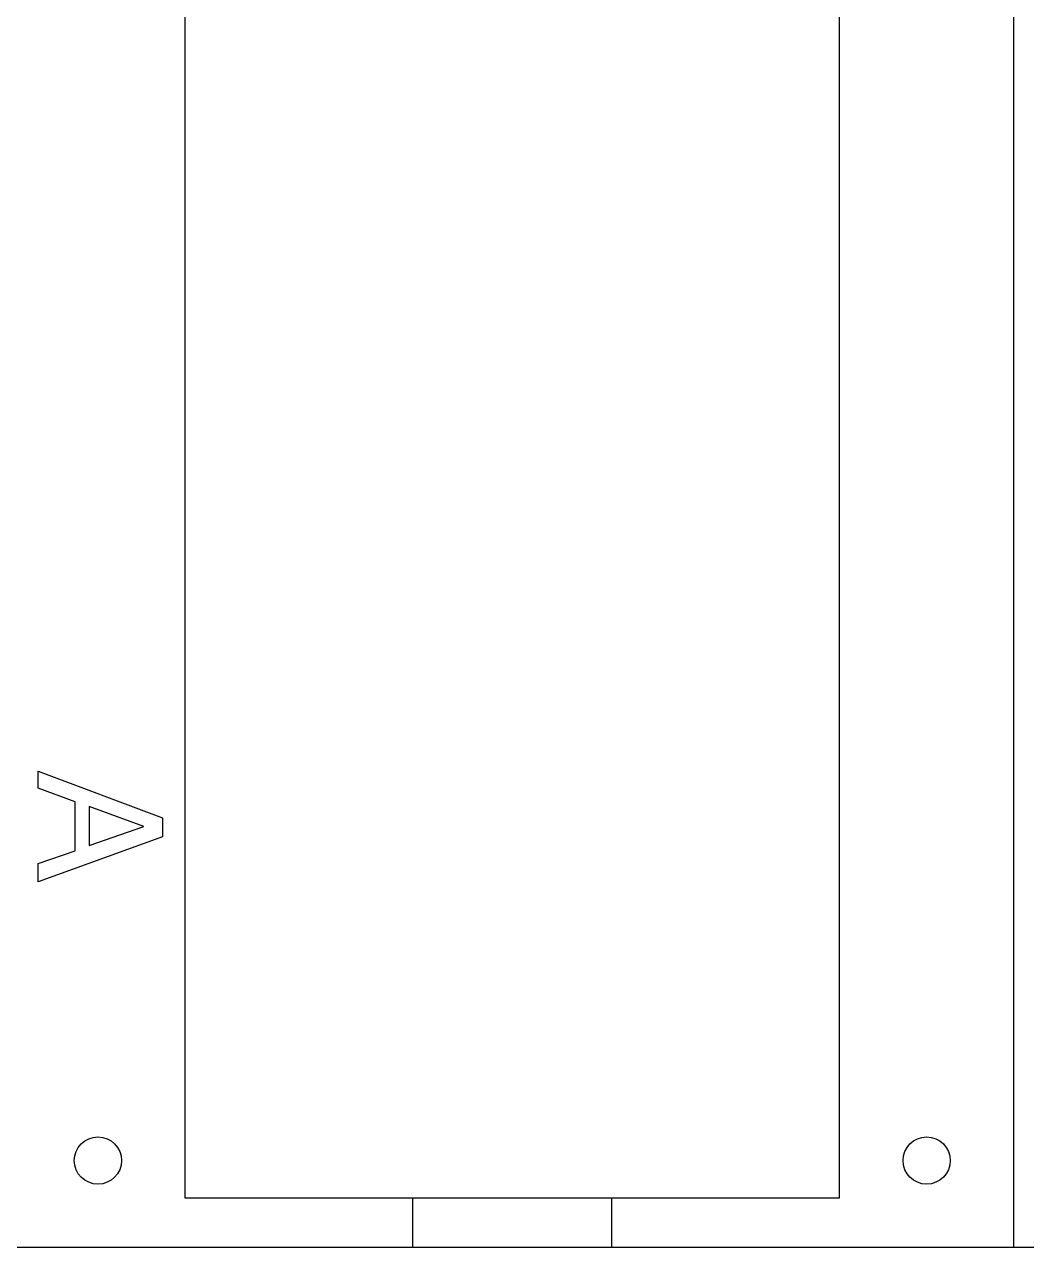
# Model space of a CAD drawing. Extents: x 0 to 323, y 0 to 407.
# Drawn here: x 40.88 to 81.18, y 0 to 49.2 of the extents above; entities that cross this region are included whole.
import ezdxf

# ---------------------------------------------------------------- set-up
doc = ezdxf.new("R2010")
doc.units = 0
for name, color, linetype in [('BORDER', 7, 'CONTINUOUS'), ('GRID_PCB_EX', 6, 'CONTINUOUS'), ('SCREWS-BORDER', 3, 'CONTINUOUS'), ('TEXT_LAYER$TXT_AMICA', 4, 'CONTINUOUS'), ('USB_OPENING', 3, 'CONTINUOUS')]:
    doc.layers.add(name, color=color, linetype=linetype)

msp = doc.modelspace()

# ---------------------------------------------------------------- linework, layer by layer
at = {"layer": 'BORDER'}
for p, q in [((80.66, 0), (80.66, 406.96)), ((322.64, 0), (0, 0))]:
    msp.add_line(p, q, dxfattribs=at)
at = {"layer": 'GRID_PCB_EX'}
for p, q in [((47.33, 99.99), (47.33, 2)), ((73.66, 2), (73.66, 99.99)), ((47.33, 2), (73.66, 2))]:
    msp.add_line(p, q, dxfattribs=at)
at = {"layer": 'SCREWS-BORDER'}
for centre in [(43.83, 3.5), (77.16, 3.5)]:
    msp.add_circle(centre, 0.95, dxfattribs=at)
at = {"layer": 'TEXT_LAYER$TXT_AMICA'}
for p, q in [((41.423, 19.17), (46.423, 17.288)), ((41.423, 18.476), (41.423, 19.17)), ((42.921, 17.934), (41.423, 18.476)), ((42.921, 15.957), (42.921, 17.934)), ((43.472, 17.74), (43.472, 16.175)), ((45.681, 16.934), (43.472, 17.74)), ((46.423, 17.288), (46.423, 16.522)), ((43.472, 16.175), (45.681, 16.934)), ((46.423, 16.522), (41.423, 14.708)), ((41.423, 15.45), (42.921, 15.957)), ((41.423, 14.708), (41.423, 15.45))]:
    msp.add_line(p, q, dxfattribs=at)
at = {"layer": 'USB_OPENING'}
for p, q in [((56.495, 0), (56.495, 2)), ((64.495, 0), (64.495, 2))]:
    msp.add_line(p, q, dxfattribs=at)

doc.saveas('drawing.dxf')
